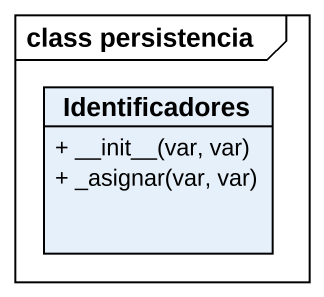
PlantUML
@startuml
mainframe class persistencia
hide circle
hide empty members
skinparam classAttributeIconSize 0
class Identificadores {
  + ~__init~__(var, var)
  + _asignar(var, var)
}
@enduml
